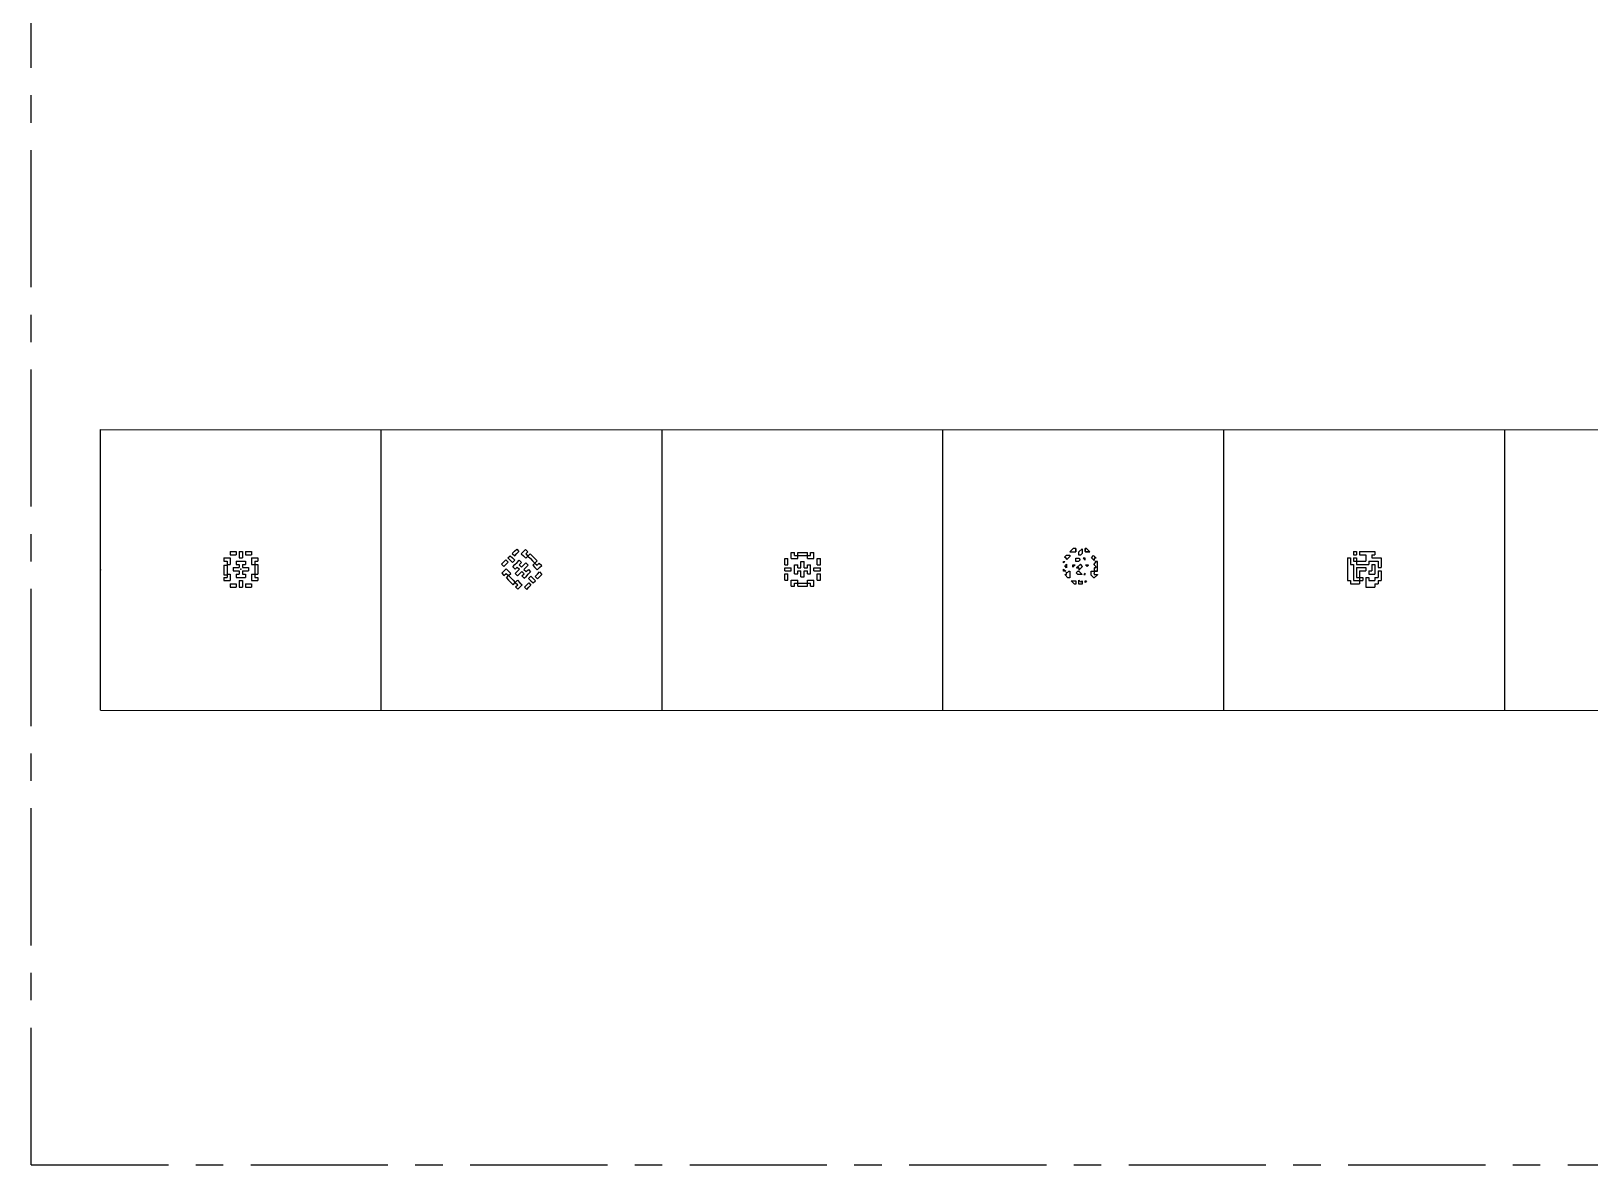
# Model space of a CAD drawing. Header units: millimetres. Extents: x -148 to 148, y -105 to 105.
# Drawn here: x -148.5 to -4.2, y -105 to 0 of the extents above; entities that cross this region are included whole.
import ezdxf

# ---------------------------------------------------------------- set-up
doc = ezdxf.new("R2010")
doc.units = ezdxf.units.MM
doc.header["$PDSIZE"] = -1
doc.linetypes.add('CENTERX2', pattern=[20.32, 12.7, -2.54, 2.54, -2.54])

msp = doc.modelspace()

# ---------------------------------------------------------------- linework, layer by layer
at = {"color": 7, "linetype": 'CENTERX2'}
for p, q in [((-148.5, -105), (-148.5, 105)), ((-116.09, -62.89), (-116.09, -36.89)), ((-116.09, -62.89), (-116.09, -36.89)), ((-90.09, -62.89), (-90.09, -36.89)), ((-90.09, -62.89), (-90.09, -36.89)), ((-64.09, -62.89), (-64.09, -36.89)), ((-64.09, -62.89), (-64.09, -36.89)), ((-38.09, -62.89), (-38.09, -36.89)), ((-12.09, -62.89), (-12.09, -36.89)), ((-148.5, -105), (-148.5, -79)), ((-148.5, -105), (148.5, -105)), ((-148.5, -105), (-122.5, -105))]:
    msp.add_line(p, q, dxfattribs=at)
at = {"color": 7, "linetype": 'Continuous'}
for p, q in [((-142.09, -62.89), (-142.09, -36.89)), ((-142.09, -36.89), (143.91, -36.96)), ((-142.09, -36.89), (143.91, -36.96)), ((-116.09, -62.89), (-116.09, -36.89)), ((-90.09, -62.89), (-90.09, -36.89)), ((-64.09, -62.89), (-64.09, -36.89)), ((-38.09, -62.89), (-38.09, -36.89)), ((-12.09, -62.89), (-12.09, -36.89)), ((-130.65, -48.79), (-130.65, -49.09)), ((-130.65, -48.79), (-130.37, -48.79)), ((-130.37, -48.79), (-130.09, -48.79)), ((-130.09, -48.19), (-130.09, -48.49)), ((-130.09, -48.19), (-129.8, -48.19)), ((-130.09, -48.49), (-129.8, -48.49)), ((-130.09, -48.79), (-130.09, -49.09)), ((-129.8, -48.19), (-129.52, -48.19)), ((-129.8, -48.49), (-129.52, -48.49)), ((-129.52, -48.19), (-129.52, -48.49)), ((-129.23, -48.19), (-129.23, -48.49)), ((-129.23, -48.19), (-128.95, -48.19)), ((-129.23, -48.49), (-129.23, -48.79)), ((-129.23, -48.79), (-128.95, -48.79)), ((-128.95, -48.19), (-128.95, -48.49)), ((-128.95, -48.49), (-128.95, -48.79)), ((-128.67, -48.19), (-128.67, -48.49)), ((-128.67, -48.19), (-128.38, -48.19)), ((-128.67, -48.49), (-128.38, -48.49)), ((-128.38, -48.19), (-128.1, -48.19)), ((-128.38, -48.49), (-128.1, -48.49)), ((-128.1, -48.19), (-128.1, -48.49)), ((-128.1, -48.79), (-128.1, -49.09)), ((-128.1, -48.79), (-127.81, -48.79)), ((-127.81, -48.79), (-127.53, -48.79)), ((-127.53, -48.79), (-127.53, -49.09)), ((-104.76, -49.18), (-104.56, -48.98)), ((-104.56, -48.98), (-104.35, -49.19)), ((-104.36, -48.78), (-104.16, -48.58)), ((-104.36, -48.78), (-104.15, -48.99)), ((-104.16, -48.58), (-103.95, -48.79)), ((-104.15, -48.99), (-103.93, -49.2)), ((-103.96, -48.37), (-103.76, -48.17)), ((-103.96, -48.37), (-103.74, -48.59)), ((-103.95, -48.79), (-103.73, -49)), ((-103.93, -49.2), (-103.73, -49)), ((-103.76, -48.17), (-103.55, -47.97)), ((-103.74, -48.59), (-103.54, -48.39)), ((-103.55, -47.97), (-103.34, -48.19)), ((-103.54, -48.39), (-103.34, -48.19)), ((-103.52, -49.21), (-103.32, -49.01)), ((-103.32, -49.01), (-103.11, -49.22)), ((-103.13, -48.4), (-102.93, -48.2)), ((-103.13, -48.4), (-102.92, -48.61)), ((-102.93, -48.2), (-102.73, -48)), ((-102.92, -48.61), (-102.71, -48.82)), ((-102.73, -48), (-102.52, -48.21)), ((-102.72, -48.41), (-102.52, -48.21)), ((-102.72, -48.41), (-102.51, -48.62)), ((-102.71, -48.82), (-102.51, -48.62)), ((-102.51, -48.62), (-102.3, -48.42)), ((-102.51, -48.62), (-102.29, -48.83)), ((-102.3, -48.42), (-102.09, -48.63)), ((-102.29, -48.83), (-102.08, -49.05)), ((-102.09, -48.63), (-101.88, -48.84)), ((-102.08, -49.05), (-101.87, -49.26)), ((-101.88, -48.84), (-101.67, -49.06)), ((-101.87, -49.26), (-101.67, -49.06)), ((-78.74, -49.13), (-78.74, -48.85)), ((-78.74, -48.85), (-78.44, -48.85)), ((-78.44, -49.13), (-78.44, -48.85)), ((-78.14, -48.56), (-78.14, -48.28)), ((-78.14, -48.28), (-77.84, -48.28)), ((-78.14, -48.85), (-78.14, -48.56)), ((-78.14, -48.85), (-77.84, -48.85)), ((-77.84, -48.56), (-77.84, -48.28)), ((-77.84, -48.56), (-77.54, -48.56)), ((-77.84, -48.85), (-77.54, -48.85)), ((-77.54, -48.56), (-77.54, -48.28)), ((-77.54, -48.28), (-77.24, -48.28)), ((-77.54, -48.56), (-77.24, -48.56)), ((-77.54, -48.85), (-77.54, -48.56)), ((-77.24, -48.28), (-76.94, -48.28)), ((-77.24, -48.56), (-76.94, -48.56)), ((-76.94, -48.28), (-76.64, -48.28)), ((-76.94, -48.56), (-76.64, -48.56)), ((-76.64, -48.56), (-76.64, -48.28)), ((-76.64, -48.85), (-76.64, -48.56)), ((-76.64, -48.56), (-76.34, -48.56)), ((-76.64, -48.85), (-76.34, -48.85)), ((-76.34, -48.28), (-76.04, -48.28)), ((-76.34, -48.56), (-76.34, -48.28)), ((-76.34, -48.85), (-76.04, -48.85)), ((-76.04, -48.56), (-76.04, -48.28)), ((-76.04, -48.85), (-76.04, -48.56)), ((-75.74, -48.85), (-75.44, -48.85)), ((-75.74, -49.13), (-75.74, -48.85)), ((-75.44, -49.13), (-75.44, -48.85)), ((-52.83, -48.71), (-52.65, -48.52)), ((-52.83, -48.71), (-52.65, -48.52)), ((-52.83, -48.71), (-52.65, -48.52)), ((-52.71, -48.82), (-52.83, -48.71)), ((-52.64, -48.82), (-52.71, -48.82)), ((-52.64, -48.82), (-52.71, -48.82)), ((-52.65, -48.52), (-52.36, -48.52)), ((-52.64, -48.9), (-52.64, -48.82)), ((-52.62, -48.92), (-52.64, -48.9)), ((-52.62, -48.92), (-52.64, -48.9)), ((-52.36, -48.66), (-52.62, -48.92)), ((-52.36, -48.52), (-52.36, -48.66)), ((-52.36, -48.52), (-52.36, -48.66)), ((-52.05, -47.92), (-52.35, -48.22)), ((-52.35, -48.22), (-52.05, -47.92)), ((-52.35, -48.22), (-51.92, -48.22)), ((-51.79, -47.92), (-52.05, -47.92)), ((-51.92, -48.22), (-51.79, -48.22)), ((-51.81, -48.12), (-51.79, -48.09)), ((-51.79, -48.09), (-51.81, -48.12)), ((-51.79, -48.14), (-51.81, -48.12)), ((-51.79, -48.09), (-51.79, -47.92)), ((-51.79, -47.92), (-51.79, -48.09)), ((-51.79, -48.22), (-51.79, -48.14)), ((-51.79, -48.14), (-51.79, -48.22)), ((-51.79, -48.82), (-51.51, -48.82)), ((-51.79, -49.12), (-51.79, -48.82)), ((-51.79, -48.82), (-51.51, -48.82)), ((-51.79, -49.12), (-51.79, -48.82)), ((-51.38, -48.95), (-51.55, -49.12)), ((-51.38, -48.95), (-51.55, -49.12)), ((-51.51, -48.82), (-51.38, -48.95)), ((-51.5, -48.23), (-51.22, -47.95)), ((-51.5, -48.23), (-51.22, -47.95)), ((-51.5, -48.52), (-51.5, -48.23)), ((-51.5, -48.52), (-51.5, -48.23)), ((-51.37, -48.52), (-51.5, -48.52)), ((-51.22, -48.37), (-51.37, -48.52)), ((-51.22, -48.37), (-51.37, -48.52)), ((-51.22, -47.95), (-51.22, -48.37)), ((-51.11, -48.82), (-50.94, -48.99)), ((-50.94, -48.82), (-51.11, -48.82)), ((-51.11, -48.82), (-50.94, -48.82)), ((-50.94, -48.99), (-51.11, -48.82)), ((-50.8, -47.92), (-50.94, -47.92)), ((-50.94, -47.92), (-50.94, -48.19)), ((-50.94, -47.92), (-50.8, -47.92)), ((-50.94, -48.19), (-50.94, -47.92)), ((-50.94, -48.19), (-50.9, -48.22)), ((-50.94, -48.99), (-50.94, -48.82)), ((-50.9, -48.22), (-50.5, -48.22)), ((-50.5, -48.22), (-50.9, -48.22)), ((-50.5, -48.22), (-50.8, -47.92)), ((-50.35, -48.77), (-50.15, -48.57)), ((-50.35, -48.77), (-50.15, -48.57)), ((-50.08, -49.04), (-50.35, -48.77)), ((-50.15, -48.57), (-49.9, -48.82)), ((-50.15, -48.57), (-49.9, -48.82)), ((-49.9, -48.82), (-50.08, -48.82)), ((-50.08, -48.82), (-50.08, -49.04)), ((-50.08, -48.82), (-50.08, -49.04)), ((-26.65, -48.79), (-26.37, -48.79)), ((-26.65, -48.79), (-26.65, -49.09)), ((-26.37, -48.79), (-26.37, -49.09)), ((-26.09, -48.19), (-26.09, -48.49)), ((-26.09, -48.19), (-25.8, -48.19)), ((-26.09, -48.49), (-25.8, -48.49)), ((-26.09, -48.79), (-26.09, -49.09)), ((-26.09, -48.79), (-25.8, -48.79)), ((-25.8, -48.19), (-25.8, -48.49)), ((-25.8, -48.79), (-25.8, -49.09)), ((-25.52, -48.19), (-25.52, -48.49)), ((-25.52, -48.19), (-25.23, -48.19)), ((-25.52, -48.49), (-25.23, -48.49)), ((-25.23, -48.19), (-24.95, -48.19)), ((-25.23, -48.49), (-24.95, -48.49)), ((-24.95, -48.19), (-24.67, -48.19)), ((-24.95, -48.49), (-24.95, -48.79)), ((-24.95, -48.79), (-24.95, -49.09)), ((-24.67, -48.19), (-24.38, -48.19)), ((-24.38, -48.19), (-24.1, -48.19)), ((-24.38, -48.49), (-24.38, -48.79)), ((-24.38, -48.49), (-24.1, -48.49)), ((-24.38, -48.79), (-24.1, -48.79)), ((-24.1, -48.19), (-24.1, -48.49)), ((-24.1, -48.79), (-23.81, -48.79)), ((-23.81, -48.79), (-23.53, -48.79)), ((-23.53, -48.79), (-23.53, -49.09)), ((-130.65, -49.09), (-130.37, -49.09)), ((-130.65, -49.46), (-130.65, -49.76)), ((-130.65, -49.46), (-130.37, -49.46)), ((-130.65, -49.76), (-130.65, -50.06)), ((-130.65, -50.06), (-130.65, -50.36)), ((-130.65, -50.36), (-130.37, -50.36)), ((-130.37, -49.09), (-130.37, -49.39)), ((-130.37, -49.39), (-130.09, -49.39)), ((-130.37, -49.46), (-130.37, -49.76)), ((-130.37, -49.76), (-130.37, -50.06)), ((-130.37, -50.06), (-130.37, -50.36)), ((-130.37, -50.29), (-130.37, -50.59)), ((-130.37, -50.29), (-130.09, -50.29)), ((-130.09, -49.09), (-130.09, -49.39)), ((-130.09, -50.29), (-130.09, -50.59)), ((-129.8, -49.69), (-129.8, -49.99)), ((-129.8, -49.69), (-129.51, -49.69)), ((-129.8, -49.99), (-129.51, -49.99)), ((-129.51, -49.09), (-129.51, -49.39)), ((-129.51, -49.09), (-129.23, -49.09)), ((-129.51, -49.39), (-129.23, -49.39)), ((-129.51, -49.69), (-129.23, -49.69)), ((-129.51, -49.99), (-129.23, -49.99)), ((-129.51, -50.29), (-129.51, -50.59)), ((-129.51, -50.29), (-129.23, -50.29)), ((-129.23, -49.09), (-128.95, -49.09)), ((-129.23, -49.39), (-129.23, -49.69)), ((-129.23, -49.99), (-129.23, -50.29)), ((-128.95, -49.09), (-128.66, -49.09)), ((-128.95, -49.39), (-128.95, -49.69)), ((-128.95, -49.39), (-128.66, -49.39)), ((-128.95, -49.69), (-128.66, -49.69)), ((-128.95, -49.99), (-128.95, -50.29)), ((-128.95, -49.99), (-128.66, -49.99)), ((-128.95, -50.29), (-128.66, -50.29)), ((-128.66, -49.09), (-128.66, -49.39)), ((-128.66, -49.69), (-128.38, -49.69)), ((-128.66, -49.99), (-128.38, -49.99)), ((-128.66, -50.29), (-128.66, -50.59)), ((-128.38, -49.69), (-128.38, -49.99)), ((-128.1, -49.09), (-128.1, -49.39)), ((-128.1, -49.39), (-127.81, -49.39)), ((-128.1, -50.29), (-128.1, -50.59)), ((-128.1, -50.29), (-127.81, -50.29)), ((-127.81, -49.09), (-127.81, -49.39)), ((-127.81, -49.09), (-127.53, -49.09)), ((-127.81, -49.39), (-127.81, -49.69)), ((-127.81, -49.39), (-127.53, -49.39)), ((-127.81, -49.69), (-127.81, -49.99)), ((-127.81, -49.99), (-127.81, -50.29)), ((-127.81, -50.29), (-127.81, -50.59)), ((-127.81, -50.29), (-127.53, -50.29)), ((-127.53, -49.39), (-127.53, -49.69)), ((-127.53, -49.69), (-127.53, -49.69)), ((-127.53, -49.69), (-127.53, -49.99)), ((-127.53, -49.69), (-127.53, -49.69)), ((-127.53, -49.99), (-127.53, -50.29)), ((-104.96, -49.38), (-104.76, -49.18)), ((-104.96, -49.38), (-104.75, -49.59)), ((-104.94, -50.21), (-104.74, -50)), ((-104.94, -50.21), (-104.73, -50.42)), ((-104.75, -49.59), (-104.55, -49.39)), ((-104.74, -50), (-104.54, -49.8)), ((-104.73, -50.42), (-104.53, -50.22)), ((-104.55, -49.39), (-104.35, -49.19)), ((-104.54, -49.8), (-104.32, -50.02)), ((-104.53, -50.22), (-104.31, -50.43)), ((-104.51, -50.63), (-104.31, -50.43)), ((-104.32, -50.02), (-104.11, -50.23)), ((-104.31, -50.43), (-104.11, -50.23)), ((-104.31, -50.43), (-104.1, -50.64)), ((-103.92, -49.61), (-103.72, -49.41)), ((-103.92, -49.61), (-103.71, -49.83)), ((-103.72, -49.41), (-103.52, -49.21)), ((-103.71, -49.83), (-103.51, -49.63)), ((-103.7, -50.24), (-103.5, -50.04)), ((-103.7, -50.24), (-103.49, -50.45)), ((-103.51, -49.63), (-103.3, -49.84)), ((-103.5, -50.04), (-103.3, -49.84)), ((-103.49, -50.45), (-103.29, -50.25)), ((-103.31, -49.42), (-103.11, -49.22)), ((-103.31, -49.42), (-103.1, -49.64)), ((-103.29, -50.25), (-103.09, -50.05)), ((-103.1, -49.64), (-102.9, -49.44)), ((-103.09, -50.05), (-102.87, -50.26)), ((-103.07, -50.46), (-102.87, -50.26)), ((-103.07, -50.46), (-102.86, -50.67)), ((-102.9, -49.44), (-102.7, -49.23)), ((-102.88, -49.85), (-102.68, -49.65)), ((-102.88, -49.85), (-102.67, -50.06)), ((-102.86, -50.67), (-102.66, -50.47)), ((-102.7, -49.23), (-102.48, -49.45)), ((-102.68, -49.65), (-102.48, -49.45)), ((-102.67, -50.06), (-102.47, -49.86)), ((-102.66, -50.47), (-102.46, -50.27)), ((-102.47, -49.86), (-102.26, -50.07)), ((-102.46, -50.27), (-102.26, -50.07)), ((-102.45, -50.69), (-102.25, -50.48)), ((-102.25, -50.48), (-102.04, -50.7)), ((-102.07, -49.46), (-101.87, -49.26)), ((-102.07, -49.46), (-101.86, -49.67)), ((-101.87, -49.26), (-101.66, -49.47)), ((-101.86, -49.67), (-101.65, -49.88)), ((-101.84, -50.5), (-101.63, -50.3)), ((-101.84, -50.5), (-101.62, -50.71)), ((-101.66, -49.47), (-101.46, -49.27)), ((-101.65, -49.88), (-101.44, -49.68)), ((-101.63, -50.3), (-101.43, -50.09)), ((-101.46, -49.27), (-101.24, -49.48)), ((-101.44, -49.68), (-101.24, -49.48)), ((-101.43, -50.09), (-101.22, -50.31)), ((-101.42, -50.51), (-101.22, -50.31)), ((-78.74, -49.42), (-78.74, -49.13)), ((-78.74, -49.42), (-78.44, -49.42)), ((-78.74, -49.98), (-78.74, -49.7)), ((-78.74, -49.7), (-78.44, -49.7)), ((-78.74, -49.98), (-78.44, -49.98)), ((-78.74, -50.55), (-78.74, -50.27)), ((-78.74, -50.27), (-78.44, -50.27)), ((-78.44, -49.42), (-78.44, -49.13)), ((-78.44, -49.7), (-78.14, -49.7)), ((-78.44, -49.98), (-78.14, -49.98)), ((-78.44, -50.55), (-78.44, -50.27)), ((-78.14, -49.98), (-78.14, -49.7)), ((-77.84, -49.42), (-77.54, -49.42)), ((-77.84, -49.7), (-77.84, -49.42)), ((-77.84, -49.98), (-77.84, -49.7)), ((-77.84, -50.27), (-77.84, -49.98)), ((-77.84, -50.27), (-77.54, -50.27)), ((-77.54, -49.7), (-77.54, -49.42)), ((-77.54, -49.7), (-77.24, -49.7)), ((-77.54, -50.27), (-77.54, -49.98)), ((-77.54, -49.98), (-77.24, -49.98)), ((-77.24, -49.42), (-77.24, -49.13)), ((-77.24, -49.13), (-76.94, -49.13)), ((-77.24, -49.7), (-77.24, -49.42)), ((-77.24, -50.27), (-77.24, -49.98)), ((-77.24, -50.55), (-77.24, -50.27)), ((-76.94, -49.42), (-76.94, -49.13)), ((-76.94, -49.7), (-76.94, -49.42)), ((-76.94, -49.7), (-76.64, -49.7)), ((-76.94, -49.98), (-76.64, -49.98)), ((-76.94, -50.27), (-76.94, -49.98)), ((-76.94, -50.55), (-76.94, -50.27)), ((-76.64, -49.7), (-76.64, -49.42)), ((-76.64, -49.42), (-76.34, -49.42)), ((-76.64, -50.27), (-76.64, -49.98)), ((-76.64, -50.27), (-76.34, -50.27)), ((-76.34, -49.7), (-76.34, -49.42)), ((-76.34, -49.98), (-76.34, -49.7)), ((-76.34, -50.27), (-76.34, -49.98)), ((-76.04, -49.7), (-75.74, -49.7)), ((-76.04, -49.98), (-76.04, -49.7)), ((-76.04, -49.98), (-75.74, -49.98)), ((-75.74, -49.42), (-75.74, -49.13)), ((-75.74, -49.42), (-75.44, -49.42)), ((-75.74, -49.7), (-75.44, -49.7)), ((-75.74, -49.98), (-75.44, -49.98)), ((-75.74, -50.27), (-75.44, -50.27)), ((-75.74, -50.55), (-75.74, -50.27)), ((-75.44, -49.42), (-75.44, -49.13)), ((-75.44, -49.98), (-75.44, -49.7)), ((-75.44, -50.55), (-75.44, -50.27)), ((-52.92, -49.12), (-52.82, -49.12)), ((-52.82, -49.12), (-52.92, -49.23)), ((-52.92, -49.23), (-52.92, -49.12)), ((-52.92, -49.12), (-52.82, -49.12)), ((-52.92, -49.23), (-52.92, -49.12)), ((-52.92, -49.82), (-52.72, -50.02)), ((-52.92, -50.02), (-52.92, -49.82)), ((-52.92, -49.82), (-52.72, -50.02)), ((-52.92, -50.02), (-52.92, -49.82)), ((-52.72, -50.02), (-52.92, -50.02)), ((-52.52, -50.62), (-52.82, -50.32)), ((-52.82, -50.32), (-52.64, -50.32)), ((-52.82, -50.32), (-52.64, -50.32)), ((-52.81, -49.53), (-52.64, -49.37)), ((-52.81, -49.53), (-52.65, -49.37)), ((-52.64, -49.7), (-52.81, -49.53)), ((-52.64, -49.37), (-52.64, -49.7)), ((-52.64, -49.37), (-52.64, -49.7)), ((-52.64, -50.32), (-52.64, -50.1)), ((-52.64, -50.1), (-52.58, -50.16)), ((-52.64, -50.1), (-52.58, -50.16)), ((-52.64, -50.1), (-52.58, -50.16)), ((-52.58, -50.16), (-52.45, -50.02)), ((-52.45, -50.02), (-52.36, -50.02)), ((-52.45, -50.02), (-52.36, -50.02)), ((-52.36, -50.02), (-52.36, -50.62)), ((-52.07, -49.42), (-51.85, -49.42)), ((-51.85, -49.42), (-52.07, -49.65)), ((-52.07, -49.65), (-52.07, -49.42)), ((-52.07, -49.42), (-51.85, -49.42)), ((-52.07, -49.65), (-52.07, -49.42)), ((-51.55, -49.12), (-51.79, -49.12)), ((-51.76, -50.18), (-51.6, -50.02)), ((-51.76, -50.18), (-51.6, -50.02)), ((-51.62, -50.32), (-51.76, -50.18)), ((-51.72, -49.72), (-51.37, -49.37)), ((-51.57, -49.57), (-51.72, -49.72)), ((-51.72, -49.72), (-51.5, -49.72)), ((-51.5, -49.72), (-51.72, -49.72)), ((-51.21, -50.32), (-51.62, -50.32)), ((-51.21, -50.32), (-51.62, -50.32)), ((-51.6, -50.02), (-51.52, -50.02)), ((-51.6, -50.02), (-51.52, -50.02)), ((-51.37, -49.37), (-51.57, -49.57)), ((-51.52, -50.02), (-51.21, -50.32)), ((-51.5, -49.93), (-51.16, -49.58)), ((-51.16, -49.58), (-51.5, -49.93)), ((-51.5, -49.72), (-51.5, -49.93)), ((-51.16, -49.58), (-51.37, -49.37)), ((-50.94, -50.21), (-51.05, -50.32)), ((-51.05, -50.32), (-50.94, -50.21)), ((-51.05, -50.32), (-50.94, -50.32)), ((-50.94, -50.32), (-51.05, -50.32)), ((-50.94, -50.32), (-50.94, -50.21)), ((-50.91, -49.42), (-50.65, -49.42)), ((-50.74, -49.59), (-50.91, -49.42)), ((-50.91, -49.42), (-50.65, -49.42)), ((-50.91, -49.42), (-50.65, -49.42)), ((-50.65, -49.5), (-50.74, -49.59)), ((-50.65, -49.5), (-50.74, -49.59)), ((-50.65, -49.42), (-50.65, -49.5)), ((-50.37, -50.37), (-50.37, -50.02)), ((-50.37, -50.02), (-50.31, -50.02)), ((-50.37, -50.02), (-50.08, -50.02)), ((-50.37, -50.37), (-50.37, -50.02)), ((-50.11, -50.62), (-50.37, -50.37)), ((-50.31, -50.02), (-50.08, -50.02)), ((-50.08, -50.2), (-50.11, -50.23)), ((-50.08, -50.2), (-50.11, -50.23)), ((-50.11, -50.23), (-50.08, -50.25)), ((-49.93, -49.2), (-50.08, -49.35)), ((-50.08, -49.35), (-50.08, -49.44)), ((-50.08, -49.44), (-50.08, -49.35)), ((-50.08, -49.44), (-49.92, -49.61)), ((-49.92, -49.61), (-50.08, -49.78)), ((-50.08, -49.78), (-49.92, -49.61)), ((-50.08, -49.78), (-50.08, -50.02)), ((-50.08, -50.02), (-50.08, -50.2)), ((-50.08, -50.02), (-49.8, -50.02)), ((-49.8, -50.02), (-50.08, -50.02)), ((-50.08, -50.25), (-50.08, -50.32)), ((-50.08, -50.25), (-50.08, -50.32)), ((-50.08, -50.32), (-49.8, -50.32)), ((-49.8, -50.34), (-50.08, -50.62)), ((-49.85, -49.12), (-50, -49.12)), ((-50, -49.12), (-49.93, -49.2)), ((-50, -49.12), (-49.8, -49.12)), ((-49.93, -49.2), (-50, -49.12)), ((-49.8, -49.12), (-49.85, -49.12)), ((-49.8, -50.02), (-49.8, -49.12)), ((-49.8, -50.32), (-49.8, -50.34)), ((-49.8, -50.32), (-49.8, -50.34)), ((-26.65, -49.09), (-26.65, -49.39)), ((-26.65, -49.39), (-26.65, -49.69)), ((-26.65, -49.69), (-26.65, -49.99)), ((-26.65, -49.99), (-26.65, -50.29)), ((-26.65, -50.29), (-26.65, -50.59)), ((-26.37, -49.09), (-26.37, -49.39)), ((-26.37, -49.39), (-26.09, -49.39)), ((-26.09, -49.09), (-25.8, -49.09)), ((-26.09, -49.39), (-26.09, -49.69)), ((-26.09, -49.69), (-26.09, -49.99)), ((-26.09, -49.99), (-26.09, -50.29)), ((-26.09, -50.29), (-26.09, -50.59)), ((-25.8, -49.09), (-25.52, -49.09)), ((-25.8, -49.09), (-25.8, -49.39)), ((-25.8, -49.39), (-25.52, -49.39)), ((-25.8, -49.69), (-25.8, -49.99)), ((-25.8, -49.69), (-25.52, -49.69)), ((-25.8, -49.99), (-25.8, -50.29)), ((-25.8, -50.29), (-25.8, -50.59)), ((-25.52, -49.09), (-25.23, -49.09)), ((-25.52, -49.39), (-25.23, -49.39)), ((-25.52, -49.69), (-25.23, -49.69)), ((-25.52, -49.99), (-25.52, -50.29)), ((-25.52, -49.99), (-25.23, -49.99)), ((-25.52, -50.29), (-25.52, -50.59)), ((-25.23, -49.09), (-24.95, -49.09)), ((-25.23, -49.39), (-24.95, -49.39)), ((-25.23, -49.69), (-24.95, -49.69)), ((-25.23, -49.99), (-24.95, -49.99)), ((-24.95, -49.39), (-24.67, -49.39)), ((-24.95, -49.69), (-24.95, -49.99)), ((-24.67, -49.09), (-24.67, -49.39)), ((-24.67, -49.09), (-24.38, -49.09)), ((-24.67, -49.99), (-24.67, -50.29)), ((-24.67, -49.99), (-24.38, -49.99)), ((-24.67, -50.29), (-24.38, -50.29)), ((-24.38, -49.09), (-24.1, -49.09)), ((-24.38, -49.39), (-24.38, -49.69)), ((-24.38, -49.39), (-24.1, -49.39)), ((-24.38, -49.69), (-24.38, -49.99)), ((-24.38, -50.29), (-24.1, -50.29)), ((-24.1, -49.09), (-23.81, -49.09)), ((-24.1, -49.39), (-24.1, -49.69)), ((-24.1, -49.69), (-24.1, -49.99)), ((-24.1, -49.99), (-24.1, -50.29)), ((-23.81, -49.09), (-23.81, -49.39)), ((-23.81, -49.39), (-23.81, -49.69)), ((-23.81, -49.69), (-23.53, -49.69)), ((-23.81, -49.99), (-23.53, -49.99)), ((-23.81, -49.99), (-23.81, -50.29)), ((-23.81, -50.29), (-23.81, -50.59)), ((-23.53, -49.09), (-23.53, -49.39)), ((-23.53, -49.39), (-23.53, -49.69)), ((-23.53, -49.99), (-23.53, -50.29)), ((-23.53, -50.29), (-23.53, -50.59)), ((-130.65, -50.59), (-130.65, -50.89)), ((-130.65, -50.59), (-130.37, -50.59)), ((-130.65, -50.89), (-130.37, -50.89)), ((-130.37, -50.89), (-130.09, -50.89)), ((-130.09, -50.59), (-130.09, -50.89)), ((-130.09, -51.19), (-130.09, -51.49)), ((-130.09, -51.19), (-129.8, -51.19)), ((-130.09, -51.49), (-129.8, -51.49)), ((-129.8, -51.19), (-129.52, -51.19)), ((-129.8, -51.49), (-129.52, -51.49)), ((-129.52, -51.19), (-129.52, -51.49)), ((-129.51, -50.59), (-129.23, -50.59)), ((-129.23, -50.59), (-128.95, -50.59)), ((-129.23, -50.89), (-129.23, -51.19)), ((-129.23, -50.89), (-128.95, -50.89)), ((-129.23, -51.19), (-129.23, -51.49)), ((-129.23, -51.49), (-128.95, -51.49)), ((-128.95, -50.59), (-128.66, -50.59)), ((-128.95, -50.89), (-128.95, -51.19)), ((-128.95, -51.19), (-128.95, -51.49)), ((-128.67, -51.19), (-128.67, -51.49)), ((-128.67, -51.19), (-128.38, -51.19)), ((-128.67, -51.49), (-128.38, -51.49)), ((-128.38, -51.19), (-128.1, -51.19)), ((-128.38, -51.49), (-128.1, -51.49)), ((-128.1, -50.59), (-128.1, -50.89)), ((-128.1, -50.89), (-127.81, -50.89)), ((-128.1, -51.19), (-128.1, -51.49)), ((-127.81, -50.59), (-127.53, -50.59)), ((-127.81, -50.89), (-127.53, -50.89)), ((-127.53, -50.59), (-127.53, -50.89)), ((-104.51, -50.63), (-104.3, -50.84)), ((-104.3, -50.84), (-104.09, -51.05)), ((-104.1, -50.64), (-103.89, -50.85)), ((-104.09, -51.05), (-103.88, -51.27)), ((-103.89, -50.85), (-103.68, -51.07)), ((-103.88, -51.27), (-103.68, -51.07)), ((-103.68, -51.07), (-103.48, -50.86)), ((-103.68, -51.07), (-103.46, -51.28)), ((-103.67, -51.48), (-103.46, -51.28)), ((-103.67, -51.48), (-103.45, -51.69)), ((-103.48, -50.86), (-103.26, -51.08)), ((-103.45, -51.69), (-103.25, -51.49)), ((-103.26, -51.08), (-103.05, -51.29)), ((-103.25, -51.49), (-103.05, -51.29)), ((-102.84, -51.5), (-102.64, -51.3)), ((-102.84, -51.5), (-102.63, -51.71)), ((-102.64, -51.3), (-102.44, -51.1)), ((-102.63, -51.71), (-102.43, -51.51)), ((-102.45, -50.69), (-102.24, -50.9)), ((-102.44, -51.1), (-102.23, -51.31)), ((-102.43, -51.51), (-102.23, -51.31)), ((-102.24, -50.9), (-102.02, -51.11)), ((-102.04, -50.7), (-101.82, -50.91)), ((-102.02, -51.11), (-101.82, -50.91)), ((-101.62, -50.71), (-101.42, -50.51)), ((-78.74, -50.84), (-78.74, -50.55)), ((-78.74, -50.84), (-78.44, -50.84)), ((-78.44, -50.84), (-78.44, -50.55)), ((-78.14, -50.84), (-77.84, -50.84)), ((-78.14, -51.12), (-78.14, -50.84)), ((-78.14, -51.41), (-78.14, -51.12)), ((-78.14, -51.41), (-77.84, -51.41)), ((-77.84, -50.84), (-77.54, -50.84)), ((-77.84, -51.41), (-77.84, -51.12)), ((-77.84, -51.12), (-77.54, -51.12)), ((-77.54, -51.12), (-77.54, -50.84)), ((-77.54, -51.41), (-77.54, -51.12)), ((-77.54, -51.12), (-77.24, -51.12)), ((-77.54, -51.41), (-77.24, -51.41)), ((-77.24, -50.55), (-76.94, -50.55)), ((-77.24, -51.12), (-76.94, -51.12)), ((-77.24, -51.41), (-76.94, -51.41)), ((-76.94, -51.12), (-76.64, -51.12)), ((-76.94, -51.41), (-76.64, -51.41)), ((-76.64, -51.12), (-76.64, -50.84)), ((-76.64, -50.84), (-76.34, -50.84)), ((-76.64, -51.12), (-76.34, -51.12)), ((-76.64, -51.41), (-76.64, -51.12)), ((-76.34, -50.84), (-76.04, -50.84)), ((-76.34, -51.41), (-76.34, -51.12)), ((-76.34, -51.41), (-76.04, -51.41)), ((-76.04, -51.12), (-76.04, -50.84)), ((-76.04, -51.41), (-76.04, -51.12)), ((-75.74, -50.84), (-75.74, -50.55)), ((-75.74, -50.84), (-75.44, -50.84)), ((-75.44, -50.84), (-75.44, -50.55)), ((-52.36, -50.62), (-52.52, -50.62)), ((-52.36, -50.62), (-52.52, -50.62)), ((-52.22, -50.92), (-51.82, -50.92)), ((-51.92, -51.22), (-52.22, -50.92)), ((-52.22, -50.92), (-51.79, -50.92)), ((-52.22, -50.92), (-51.79, -50.92)), ((-51.79, -51.22), (-51.92, -51.22)), ((-51.79, -51.22), (-51.92, -51.22)), ((-51.82, -50.92), (-51.79, -50.92)), ((-51.79, -50.92), (-51.79, -50.95)), ((-51.79, -50.95), (-51.79, -51.22)), ((-51.5, -50.84), (-51.32, -51.02)), ((-51.5, -51.22), (-51.5, -50.84)), ((-51.5, -50.84), (-51.32, -51.02)), ((-51.5, -51.22), (-51.5, -50.84)), ((-51.22, -51.22), (-51.5, -51.22)), ((-51.32, -51.02), (-51.22, -50.91)), ((-51.22, -50.91), (-51.22, -51.22)), ((-51.22, -50.91), (-51.22, -51.22)), ((-50.94, -50.92), (-50.8, -50.92)), ((-50.8, -50.92), (-50.94, -51.06)), ((-50.94, -51.06), (-50.94, -50.92)), ((-50.94, -50.92), (-50.8, -50.92)), ((-50.94, -51.06), (-50.94, -50.92)), ((-50.08, -50.62), (-50.11, -50.62)), ((-50.08, -50.62), (-50.11, -50.62)), ((-26.65, -50.59), (-26.65, -50.89)), ((-26.65, -50.89), (-26.37, -50.89)), ((-26.37, -50.89), (-26.37, -51.19)), ((-26.37, -51.19), (-26.09, -51.19)), ((-26.09, -50.59), (-26.09, -50.89)), ((-26.09, -50.89), (-25.8, -50.89)), ((-26.09, -51.19), (-25.8, -51.19)), ((-25.8, -50.59), (-25.52, -50.59)), ((-25.8, -50.89), (-25.52, -50.89)), ((-25.8, -51.19), (-25.52, -51.19)), ((-25.52, -50.59), (-25.23, -50.59)), ((-25.52, -50.59), (-25.52, -50.89)), ((-25.52, -50.89), (-25.52, -51.19)), ((-25.52, -50.89), (-25.23, -50.89)), ((-25.23, -50.59), (-25.23, -50.89)), ((-24.95, -50.59), (-24.95, -50.89)), ((-24.95, -50.59), (-24.67, -50.59)), ((-24.95, -50.89), (-24.95, -51.19)), ((-24.95, -51.19), (-24.95, -51.49)), ((-24.95, -51.49), (-24.67, -51.49)), ((-24.67, -50.59), (-24.67, -50.89)), ((-24.67, -50.89), (-24.38, -50.89)), ((-24.67, -51.49), (-24.38, -51.49)), ((-24.38, -50.89), (-24.1, -50.89)), ((-24.38, -51.49), (-24.1, -51.49)), ((-24.1, -50.59), (-23.81, -50.59)), ((-24.1, -50.59), (-24.1, -50.89)), ((-24.1, -51.19), (-24.1, -51.49)), ((-24.1, -51.19), (-23.81, -51.19)), ((-23.81, -50.89), (-23.81, -51.19)), ((-23.81, -50.89), (-23.53, -50.89)), ((-23.53, -50.59), (-23.53, -50.89)), ((-142.09, -62.89), (143.91, -62.96))]:
    msp.add_line(p, q, dxfattribs=at)
for p in [(-142.09, -49.89), (-129.09, -49.84)]:
    msp.add_point(p, dxfattribs=at)

doc.saveas('drawing.dxf')
